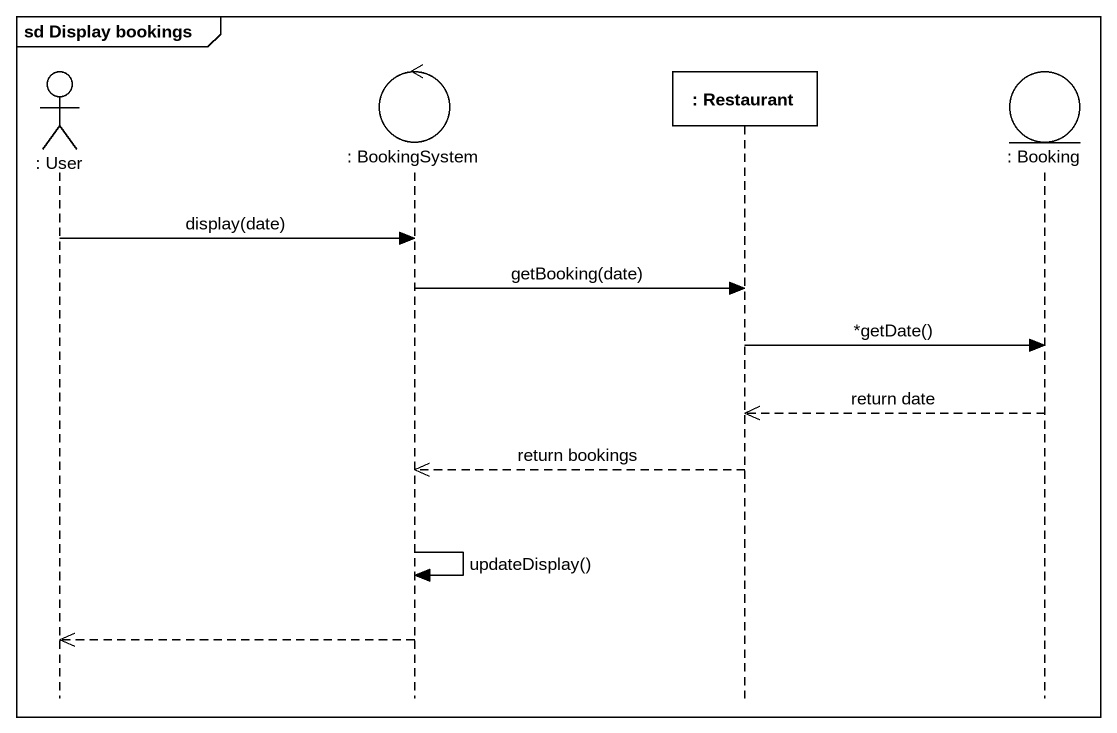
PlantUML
@startuml
mainframe sd Display bookings
hide footbox
actor ": User" as User
control ": BookingSystem" as BookingSystem
participant ": Restaurant" as Restaurant
entity ": Booking" as Booking

User -> BookingSystem : display(date)
BookingSystem -> Restaurant : getBooking(date)
Restaurant -> Booking : *getDate()
Booking -->> Restaurant : return date
Restaurant -->> BookingSystem : return bookings
BookingSystem -> BookingSystem : updateDisplay()
BookingSystem -->> User
@enduml
